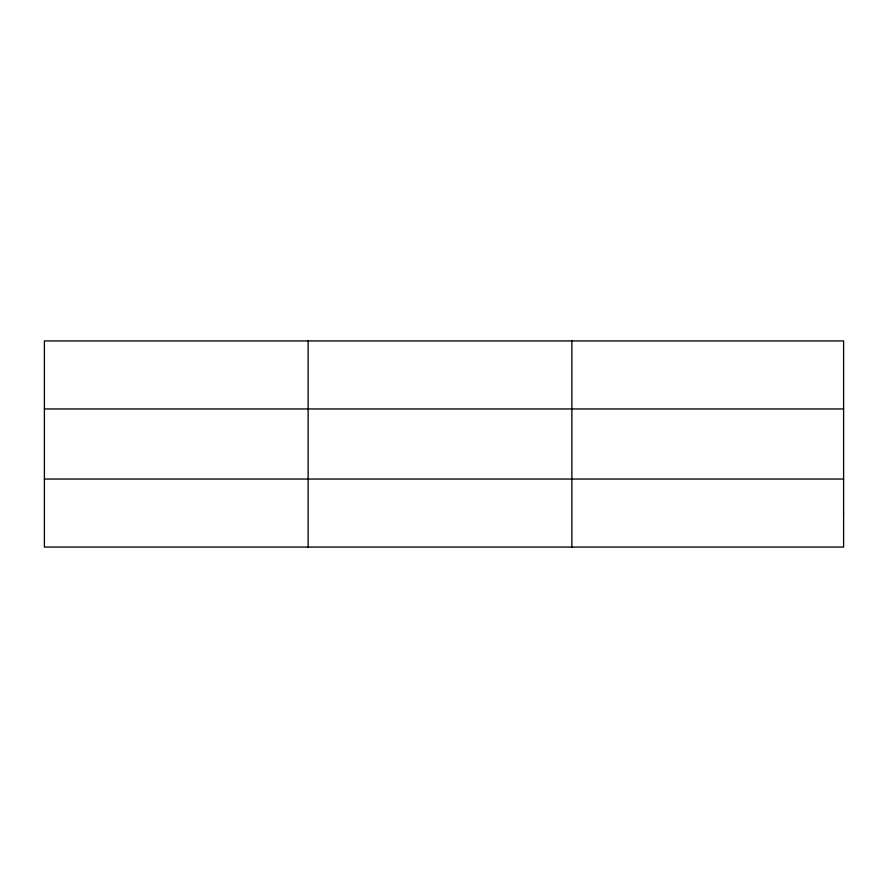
<?xml version="1.0" encoding="UTF-8"?>
<svg xmlns="http://www.w3.org/2000/svg" width="888" height="888" viewBox="0 0 888 888"><rect width="100%" height="100%" fill="white"/><g stroke="black" fill="none" stroke-linecap="round" stroke-linejoin="round"><path stroke-width="1.33" d="M308.136 547.064L308.136 340.937M571.872 547.064L571.872 340.937M44.4 408.957L843.6 408.957M44.4 479.043L843.6 479.043M843.6 513.053L843.6 547.064L44.4 547.064L44.4 340.937L843.6 340.937L843.6 513.053"/></g></svg>
